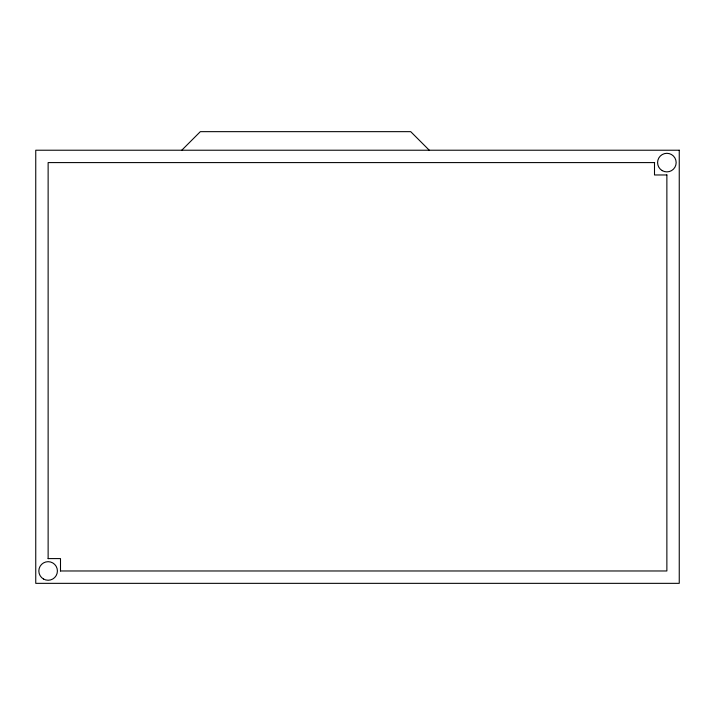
<?xml version="1.0" encoding="UTF-8"?>
<svg xmlns="http://www.w3.org/2000/svg" width="715" height="715" viewBox="0 0 715 715"><rect width="100%" height="100%" fill="white"/><g stroke="black" fill="none" stroke-linecap="round" stroke-linejoin="round"><path stroke-width="1.07" d="M181.771 150.222L200.334 131.658L410.714 131.658L429.277 150.222M654.636 162.591L48.128 162.591L48.128 558.692M666.872 174.969L654.502 174.969L654.502 162.591M48.128 558.594L60.498 558.594L60.498 570.972M60.409 570.972L666.872 570.972L666.872 174.871M679.25 150.222L35.75 150.222L35.75 583.342L679.25 583.342L679.25 150.222M43.481 579.007A9.277 9.277 0 0 0 57.406 570.972A9.277 9.277 0 0 0 43.481 562.928A9.277 9.277 0 0 0 43.481 579.007M662.233 170.635A9.277 9.277 0 0 0 676.158 162.591A9.277 9.277 0 0 0 662.233 154.556A9.277 9.277 0 0 0 662.233 170.635"/></g></svg>
